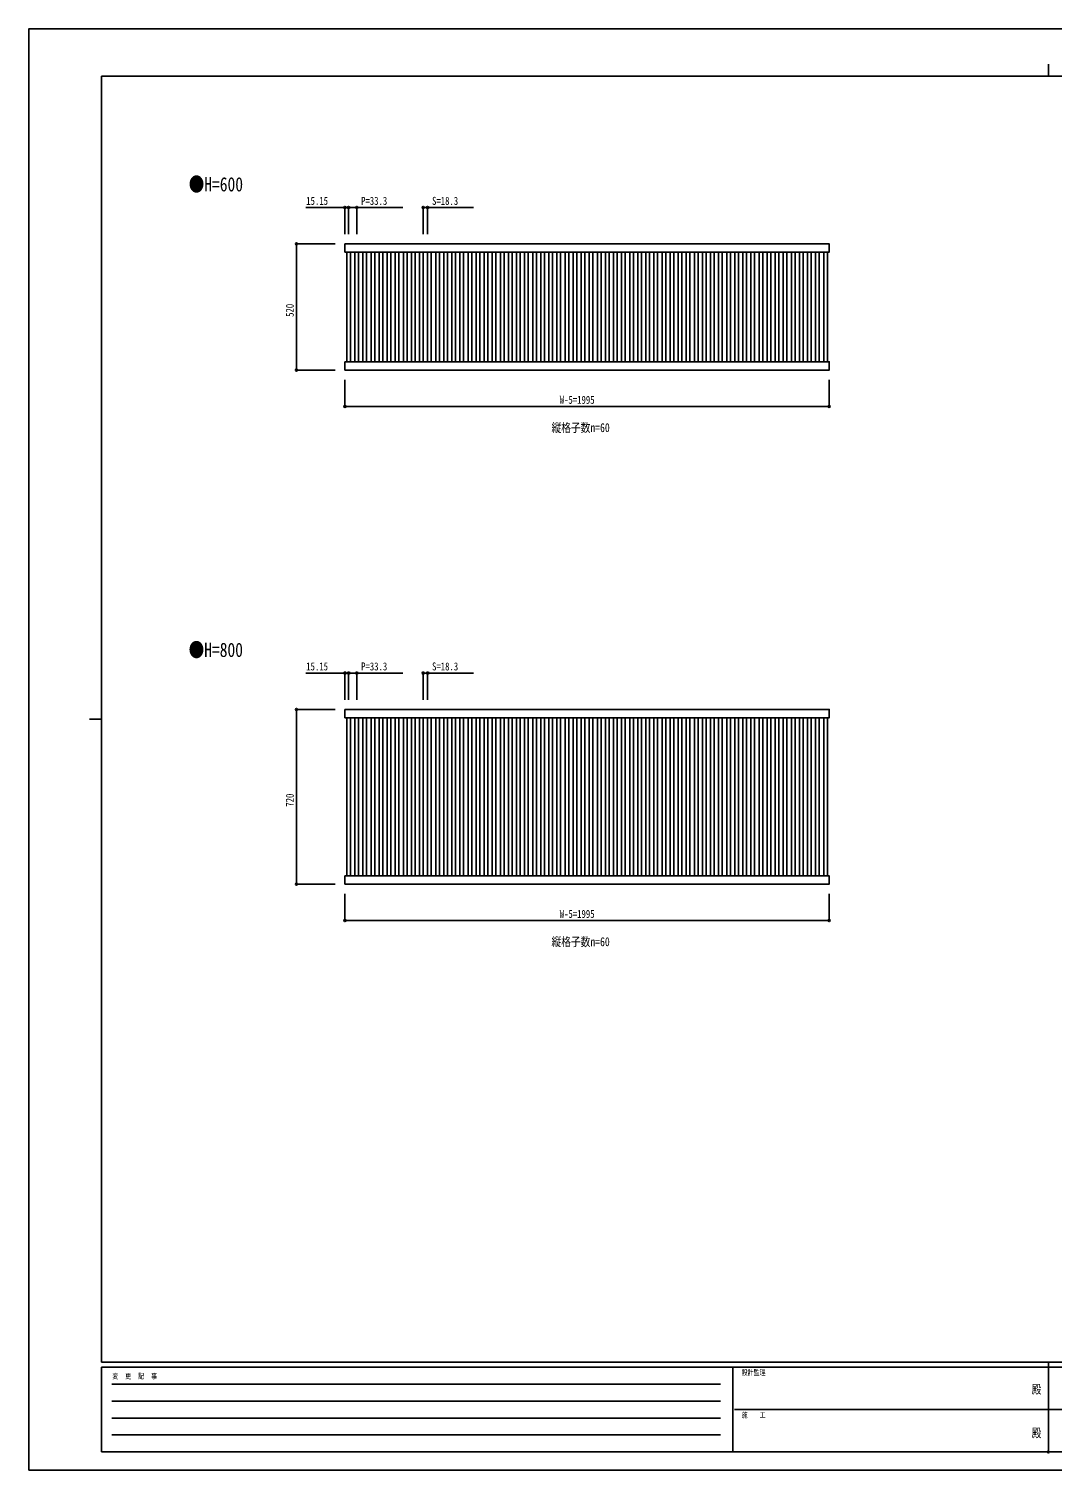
# Model space of a CAD drawing. Units: millimetres, scale not verified. Extents: x -4205 to 4205, y -2970 to 2970.
# Drawn here: x -4205 to 11, y -2970 to 2970 of the extents above; entities that cross this region are included whole.
import ezdxf
from ezdxf.enums import TextEntityAlignment as Align

# ---------------------------------------------------------------- set-up
doc = ezdxf.new("R2010")
doc.units = ezdxf.units.MM
doc.header["$LTSCALE"] = 16
doc.header["$PDMODE"] = 32
doc.header["$PDSIZE"] = 8
for name, color, linetype in [('0-1_USER1', 3, 'Continuous'), ('0-2_YKK_A1', 4, 'Continuous'), ('0-3_YKK_D', 6, 'Continuous'), ('0-4_YKK_ZWAK', 7, 'Continuous')]:
    doc.layers.add(name, color=color, linetype=linetype)
doc.styles.add('ＭＳ ゴシック', font='')
doc.styles.get('ＭＳ ゴシック').set_extended_font_data('MS Gothic')

msp = doc.modelspace()

# ---------------------------------------------------------------- linework, layer by layer
at = {"layer": '0-2_YKK_A1'}
for p, q in [((-2894.97, 2049.72), (-2894.97, 1597.72)), ((-2879.97, 2049.72), (-2879.97, 1597.72)), ((-2861.67, 2049.72), (-2861.67, 1597.72)), ((-2846.67, 2049.72), (-2846.67, 1597.72)), ((-2828.37, 2049.72), (-2828.37, 1597.72)), ((-2813.37, 2049.72), (-2813.37, 1597.72)), ((-2795.07, 2049.72), (-2795.07, 1597.72)), ((-2780.07, 2049.72), (-2780.07, 1597.72)), ((-2761.77, 2049.72), (-2761.77, 1597.72)), ((-2746.77, 2049.72), (-2746.77, 1597.72)), ((-2728.47, 2049.72), (-2728.47, 1597.72)), ((-2713.47, 2049.72), (-2713.47, 1597.72)), ((-2695.17, 2049.72), (-2695.17, 1597.72)), ((-2680.17, 2049.72), (-2680.17, 1597.72)), ((-2661.87, 2049.72), (-2661.87, 1597.72)), ((-2646.87, 2049.72), (-2646.87, 1597.72)), ((-2628.57, 2049.72), (-2628.57, 1597.72)), ((-2613.57, 2049.72), (-2613.57, 1597.72)), ((-2595.27, 2049.72), (-2595.27, 1597.72)), ((-2580.27, 2049.72), (-2580.27, 1597.72)), ((-2561.97, 2049.72), (-2561.97, 1597.72)), ((-2546.97, 2049.72), (-2546.97, 1597.72)), ((-2528.67, 2049.72), (-2528.67, 1597.72)), ((-2513.67, 2049.72), (-2513.67, 1597.72)), ((-2495.37, 2049.72), (-2495.37, 1597.72)), ((-2480.37, 2049.72), (-2480.37, 1597.72)), ((-2462.07, 2049.72), (-2462.07, 1597.72)), ((-2447.07, 2049.72), (-2447.07, 1597.72)), ((-2428.77, 2049.72), (-2428.77, 1597.72)), ((-2413.77, 2049.72), (-2413.77, 1597.72)), ((-2395.47, 2049.72), (-2395.47, 1597.72)), ((-2380.47, 2049.72), (-2380.47, 1597.72)), ((-2362.17, 2049.72), (-2362.17, 1597.72)), ((-2347.17, 2049.72), (-2347.17, 1597.72)), ((-2328.87, 2049.72), (-2328.87, 1597.72)), ((-2313.87, 2049.72), (-2313.87, 1597.72)), ((-2295.57, 2049.72), (-2295.57, 1597.72)), ((-2280.57, 2049.72), (-2280.57, 1597.72)), ((-2262.27, 2049.72), (-2262.27, 1597.72)), ((-2247.27, 2049.72), (-2247.27, 1597.72)), ((-2228.97, 2049.72), (-2228.97, 1597.72)), ((-2213.97, 2049.72), (-2213.97, 1597.72)), ((-2195.67, 2049.72), (-2195.67, 1597.72)), ((-2180.67, 2049.72), (-2180.67, 1597.72)), ((-2162.37, 2049.72), (-2162.37, 1597.72)), ((-2147.37, 2049.72), (-2147.37, 1597.72)), ((-2129.07, 2049.72), (-2129.07, 1597.72)), ((-2114.07, 2049.72), (-2114.07, 1597.72)), ((-2095.77, 2049.72), (-2095.77, 1597.72)), ((-2080.77, 2049.72), (-2080.77, 1597.72)), ((-2062.47, 2049.72), (-2062.47, 1597.72)), ((-2047.47, 2049.72), (-2047.47, 1597.72)), ((-2029.17, 2049.72), (-2029.17, 1597.72)), ((-2014.17, 2049.72), (-2014.17, 1597.72)), ((-1995.87, 2049.72), (-1995.87, 1597.72)), ((-1980.87, 2049.72), (-1980.87, 1597.72)), ((-1962.57, 2049.72), (-1962.57, 1597.72)), ((-1947.57, 2049.72), (-1947.57, 1597.72)), ((-1929.27, 2049.72), (-1929.27, 1597.72)), ((-1914.27, 2049.72), (-1914.27, 1597.72)), ((-1895.97, 2049.72), (-1895.97, 1597.72)), ((-1880.97, 2049.72), (-1880.97, 1597.72)), ((-1862.67, 2049.72), (-1862.67, 1597.72)), ((-1847.67, 2049.72), (-1847.67, 1597.72)), ((-1829.37, 2049.72), (-1829.37, 1597.72)), ((-1814.37, 2049.72), (-1814.37, 1597.72)), ((-1796.07, 2049.72), (-1796.07, 1597.72)), ((-1781.07, 2049.72), (-1781.07, 1597.72)), ((-1762.77, 2049.72), (-1762.77, 1597.72)), ((-1747.77, 2049.72), (-1747.77, 1597.72)), ((-1729.47, 2049.72), (-1729.47, 1597.72)), ((-1714.47, 2049.72), (-1714.47, 1597.72)), ((-1696.17, 2049.72), (-1696.17, 1597.72)), ((-1681.17, 2049.72), (-1681.17, 1597.72)), ((-1662.87, 2049.72), (-1662.87, 1597.72)), ((-1647.87, 2049.72), (-1647.87, 1597.72)), ((-1629.57, 2049.72), (-1629.57, 1597.72)), ((-1614.57, 2049.72), (-1614.57, 1597.72)), ((-1596.27, 2049.72), (-1596.27, 1597.72)), ((-1581.27, 2049.72), (-1581.27, 1597.72)), ((-1562.97, 2049.72), (-1562.97, 1597.72)), ((-1547.97, 2049.72), (-1547.97, 1597.72)), ((-1529.67, 2049.72), (-1529.67, 1597.72)), ((-1514.67, 2049.72), (-1514.67, 1597.72)), ((-1496.37, 2049.72), (-1496.37, 1597.72)), ((-1481.37, 2049.72), (-1481.37, 1597.72)), ((-1463.07, 2049.72), (-1463.07, 1597.72)), ((-1448.07, 2049.72), (-1448.07, 1597.72)), ((-1429.77, 2049.72), (-1429.77, 1597.72)), ((-1414.77, 2049.72), (-1414.77, 1597.72)), ((-1396.47, 2049.72), (-1396.47, 1597.72)), ((-1381.47, 2049.72), (-1381.47, 1597.72)), ((-1363.17, 2049.72), (-1363.17, 1597.72)), ((-1348.17, 2049.72), (-1348.17, 1597.72)), ((-1329.87, 2049.72), (-1329.87, 1597.72)), ((-1314.87, 2049.72), (-1314.87, 1597.72)), ((-1296.57, 2049.72), (-1296.57, 1597.72)), ((-1281.57, 2049.72), (-1281.57, 1597.72)), ((-1263.27, 2049.72), (-1263.27, 1597.72)), ((-1248.27, 2049.72), (-1248.27, 1597.72)), ((-1229.97, 2049.72), (-1229.97, 1597.72)), ((-1214.97, 2049.72), (-1214.97, 1597.72)), ((-1196.67, 2049.72), (-1196.67, 1597.72)), ((-1181.67, 2049.72), (-1181.67, 1597.72)), ((-1163.37, 2049.72), (-1163.37, 1597.72)), ((-1148.37, 2049.72), (-1148.37, 1597.72)), ((-1130.07, 2049.72), (-1130.07, 1597.72)), ((-1115.07, 2049.72), (-1115.07, 1597.72)), ((-1096.77, 2049.72), (-1096.77, 1597.72)), ((-1081.77, 2049.72), (-1081.77, 1597.72)), ((-1063.47, 2049.72), (-1063.47, 1597.72)), ((-1048.47, 2049.72), (-1048.47, 1597.72)), ((-1030.17, 2049.72), (-1030.17, 1597.72)), ((-1015.17, 2049.72), (-1015.17, 1597.72)), ((-996.87, 2049.72), (-996.87, 1597.72)), ((-981.87, 2049.72), (-981.87, 1597.72)), ((-963.57, 2049.72), (-963.57, 1597.72)), ((-948.57, 2049.72), (-948.57, 1597.72)), ((-930.27, 2049.72), (-930.27, 1597.72)), ((-915.27, 2049.72), (-915.27, 1597.72)), ((-2894.97, 131.04), (-2894.97, -520.96)), ((-2879.97, 131.04), (-2879.97, -520.96)), ((-2861.67, 131.04), (-2861.67, -520.96)), ((-2846.67, 131.04), (-2846.67, -520.96)), ((-2828.37, 131.04), (-2828.37, -520.96)), ((-2813.37, 131.04), (-2813.37, -520.96)), ((-2795.07, 131.04), (-2795.07, -520.96)), ((-2780.07, 131.04), (-2780.07, -520.96)), ((-2761.77, 131.04), (-2761.77, -520.96)), ((-2746.77, 131.04), (-2746.77, -520.96)), ((-2728.47, 131.04), (-2728.47, -520.96)), ((-2713.47, 131.04), (-2713.47, -520.96)), ((-2695.17, 131.04), (-2695.17, -520.96)), ((-2680.17, 131.04), (-2680.17, -520.96)), ((-2661.87, 131.04), (-2661.87, -520.96)), ((-2646.87, 131.04), (-2646.87, -520.96)), ((-2628.57, 131.04), (-2628.57, -520.96)), ((-2613.57, 131.04), (-2613.57, -520.96)), ((-2595.27, 131.04), (-2595.27, -520.96)), ((-2580.27, 131.04), (-2580.27, -520.96)), ((-2561.97, 131.04), (-2561.97, -520.96)), ((-2546.97, 131.04), (-2546.97, -520.96)), ((-2528.67, 131.04), (-2528.67, -520.96)), ((-2513.67, 131.04), (-2513.67, -520.96)), ((-2495.37, 131.04), (-2495.37, -520.96)), ((-2480.37, 131.04), (-2480.37, -520.96)), ((-2462.07, 131.04), (-2462.07, -520.96)), ((-2447.07, 131.04), (-2447.07, -520.96)), ((-2428.77, 131.04), (-2428.77, -520.96)), ((-2413.77, 131.04), (-2413.77, -520.96)), ((-2395.47, 131.04), (-2395.47, -520.96)), ((-2380.47, 131.04), (-2380.47, -520.96)), ((-2362.17, 131.04), (-2362.17, -520.96)), ((-2347.17, 131.04), (-2347.17, -520.96)), ((-2328.87, 131.04), (-2328.87, -520.96)), ((-2313.87, 131.04), (-2313.87, -520.96)), ((-2295.57, 131.04), (-2295.57, -520.96)), ((-2280.57, 131.04), (-2280.57, -520.96)), ((-2262.27, 131.04), (-2262.27, -520.96)), ((-2247.27, 131.04), (-2247.27, -520.96)), ((-2228.97, 131.04), (-2228.97, -520.96)), ((-2213.97, 131.04), (-2213.97, -520.96)), ((-2195.67, 131.04), (-2195.67, -520.96)), ((-2180.67, 131.04), (-2180.67, -520.96)), ((-2162.37, 131.04), (-2162.37, -520.96)), ((-2147.37, 131.04), (-2147.37, -520.96)), ((-2129.07, 131.04), (-2129.07, -520.96)), ((-2114.07, 131.04), (-2114.07, -520.96)), ((-2095.77, 131.04), (-2095.77, -520.96)), ((-2080.77, 131.04), (-2080.77, -520.96)), ((-2062.47, 131.04), (-2062.47, -520.96)), ((-2047.47, 131.04), (-2047.47, -520.96)), ((-2029.17, 131.04), (-2029.17, -520.96)), ((-2014.17, 131.04), (-2014.17, -520.96)), ((-1995.87, 131.04), (-1995.87, -520.96)), ((-1980.87, 131.04), (-1980.87, -520.96)), ((-1962.57, 131.04), (-1962.57, -520.96)), ((-1947.57, 131.04), (-1947.57, -520.96)), ((-1929.27, 131.04), (-1929.27, -520.96)), ((-1914.27, 131.04), (-1914.27, -520.96)), ((-1895.97, 131.04), (-1895.97, -520.96)), ((-1880.97, 131.04), (-1880.97, -520.96)), ((-1862.67, 131.04), (-1862.67, -520.96)), ((-1847.67, 131.04), (-1847.67, -520.96)), ((-1829.37, 131.04), (-1829.37, -520.96)), ((-1814.37, 131.04), (-1814.37, -520.96)), ((-1796.07, 131.04), (-1796.07, -520.96)), ((-1781.07, 131.04), (-1781.07, -520.96)), ((-1762.77, 131.04), (-1762.77, -520.96)), ((-1747.77, 131.04), (-1747.77, -520.96)), ((-1729.47, 131.04), (-1729.47, -520.96)), ((-1714.47, 131.04), (-1714.47, -520.96)), ((-1696.17, 131.04), (-1696.17, -520.96)), ((-1681.17, 131.04), (-1681.17, -520.96)), ((-1662.87, 131.04), (-1662.87, -520.96)), ((-1647.87, 131.04), (-1647.87, -520.96)), ((-1629.57, 131.04), (-1629.57, -520.96)), ((-1614.57, 131.04), (-1614.57, -520.96)), ((-1596.27, 131.04), (-1596.27, -520.96)), ((-1581.27, 131.04), (-1581.27, -520.96)), ((-1562.97, 131.04), (-1562.97, -520.96)), ((-1547.97, 131.04), (-1547.97, -520.96)), ((-1529.67, 131.04), (-1529.67, -520.96)), ((-1514.67, 131.04), (-1514.67, -520.96)), ((-1496.37, 131.04), (-1496.37, -520.96)), ((-1481.37, 131.04), (-1481.37, -520.96)), ((-1463.07, 131.04), (-1463.07, -520.96)), ((-1448.07, 131.04), (-1448.07, -520.96)), ((-1429.77, 131.04), (-1429.77, -520.96)), ((-1414.77, 131.04), (-1414.77, -520.96)), ((-1396.47, 131.04), (-1396.47, -520.96)), ((-1381.47, 131.04), (-1381.47, -520.96)), ((-1363.17, 131.04), (-1363.17, -520.96)), ((-1348.17, 131.04), (-1348.17, -520.96)), ((-1329.87, 131.04), (-1329.87, -520.96)), ((-1314.87, 131.04), (-1314.87, -520.96)), ((-1296.57, 131.04), (-1296.57, -520.96)), ((-1281.57, 131.04), (-1281.57, -520.96)), ((-1263.27, 131.04), (-1263.27, -520.96)), ((-1248.27, 131.04), (-1248.27, -520.96)), ((-1229.97, 131.04), (-1229.97, -520.96)), ((-1214.97, 131.04), (-1214.97, -520.96)), ((-1196.67, 131.04), (-1196.67, -520.96)), ((-1181.67, 131.04), (-1181.67, -520.96)), ((-1163.37, 131.04), (-1163.37, -520.96)), ((-1148.37, 131.04), (-1148.37, -520.96)), ((-1130.07, 131.04), (-1130.07, -520.96)), ((-1115.07, 131.04), (-1115.07, -520.96)), ((-1096.77, 131.04), (-1096.77, -520.96)), ((-1081.77, 131.04), (-1081.77, -520.96)), ((-1063.47, 131.04), (-1063.47, -520.96)), ((-1048.47, 131.04), (-1048.47, -520.96)), ((-1030.17, 131.04), (-1030.17, -520.96)), ((-1015.17, 131.04), (-1015.17, -520.96)), ((-996.87, 131.04), (-996.87, -520.96)), ((-981.87, 131.04), (-981.87, -520.96)), ((-963.57, 131.04), (-963.57, -520.96)), ((-948.57, 131.04), (-948.57, -520.96)), ((-930.27, 131.04), (-930.27, -520.96)), ((-915.27, 131.04), (-915.27, -520.96))]:
    msp.add_line(p, q, dxfattribs=at)
for points in [[(-2902.62, 2083.72), (-907.62, 2083.72), (-907.62, 2049.72), (-2902.62, 2049.72)], [(-2902.62, 1597.72), (-907.62, 1597.72), (-907.62, 1563.72), (-2902.62, 1563.72)], [(-2902.62, 165.04), (-907.62, 165.04), (-907.62, 131.04), (-2902.62, 131.04)], [(-2902.62, -520.96), (-907.62, -520.96), (-907.62, -554.96), (-2902.62, -554.96)]]:
    msp.add_lwpolyline(points, close=True, dxfattribs=at)
at = {"layer": '0-3_YKK_D'}
for p, q in [((-2902.62, 2123.72), (-2902.62, 2234.72)), ((-2887.47, 2123.72), (-2887.47, 2234.72)), ((-2887.47, 2123.72), (-2887.47, 2234.72)), ((-2854.17, 2123.72), (-2854.17, 2234.72)), ((-2580.27, 2123.72), (-2580.27, 2234.72)), ((-2561.97, 2123.72), (-2561.97, 2234.72)), ((-2942.62, 2083.72), (-3103.62, 2083.72)), ((-3102.62, 2083.72), (-3102.62, 1563.72)), ((-2942.62, 1563.72), (-3103.62, 1563.72)), ((-2902.62, 1523.72), (-2902.62, 1412.72)), ((-907.62, 1523.72), (-907.62, 1412.72)), ((-907.62, 1413.72), (-2902.62, 1413.72)), ((-2902.62, 205.04), (-2902.62, 316.04)), ((-2887.47, 205.04), (-2887.47, 316.04)), ((-2887.47, 205.04), (-2887.47, 316.04)), ((-2854.17, 205.04), (-2854.17, 316.04)), ((-2580.27, 205.04), (-2580.27, 316.04)), ((-2561.97, 205.04), (-2561.97, 316.04)), ((-2942.62, 165.04), (-3103.62, 165.04)), ((-3102.62, 165.04), (-3102.62, -554.96)), ((-2942.62, -554.96), (-3103.62, -554.96)), ((-2902.62, -594.96), (-2902.62, -705.96)), ((-907.62, -594.96), (-907.62, -705.96)), ((-907.62, -704.96), (-2902.62, -704.96))]:
    msp.add_line(p, q, dxfattribs=at)
for points in [[(-2887.47, 2233.72), (-2902.62, 2233.72), (-3063.22, 2233.72)], [(-2887.47, 2233.72), (-2854.17, 2233.72), (-2664.77, 2233.72)], [(-2580.27, 2233.72), (-2561.97, 2233.72), (-2372.57, 2233.72)], [(-2887.47, 315.04), (-2902.62, 315.04), (-3063.22, 315.04)], [(-2887.47, 315.04), (-2854.17, 315.04), (-2664.77, 315.04)], [(-2580.27, 315.04), (-2561.97, 315.04), (-2372.57, 315.04)]]:
    msp.add_lwpolyline(points, dxfattribs=at)
for centre in [(-2902.62, 2233.72), (-2887.47, 2233.72), (-2887.47, 2233.72), (-2854.17, 2233.72), (-2580.27, 2233.72), (-2561.97, 2233.72), (-3102.62, 2083.72), (-3102.62, 1563.72), (-2902.62, 1413.72), (-907.62, 1413.72), (-2902.62, 315.04), (-2887.47, 315.04), (-2887.47, 315.04), (-2854.17, 315.04), (-2580.27, 315.04), (-2561.97, 315.04), (-3102.62, 165.04), (-3102.62, -554.96), (-2902.62, -704.96), (-907.62, -704.96)]:
    msp.add_circle(centre, 4.25, dxfattribs=at)
at = {"layer": '0-4_YKK_ZWAK'}
for p, q in [((-4.98, 2825), (-4.98, 2775)), ((3895.02, 2775), (-3904.98, 2775)), ((-3904.98, -2525), (-3904.98, 2775)), ((-3954.98, 125), (-3904.98, 125)), ((3895.02, -2525), (-3904.98, -2525)), ((-1304.98, -2545), (-3904.98, -2545)), ((-3904.98, -2895), (-3904.98, -2545)), ((-1304.98, -2545), (-1304.98, -2895)), ((-4.98, -2545), (-1304.98, -2545)), ((-4.98, -2525), (-4.98, -2895)), ((1295.02, -2545), (-4.98, -2545)), ((-3862.48, -2615), (-1354.98, -2615)), ((-3862.48, -2685), (-1354.98, -2685)), ((-1297.48, -2720), (-4.98, -2720)), ((-4.98, -2720), (1295.02, -2720)), ((-3862.48, -2755), (-1354.98, -2755)), ((-3862.48, -2825), (-1354.98, -2825)), ((-3904.98, -2895), (-1304.98, -2895)), ((-1304.98, -2895), (-4.98, -2895)), ((-4.98, -2895), (1295.02, -2895))]:
    msp.add_line(p, q, dxfattribs=at)
msp.add_lwpolyline([(-4205, -2970), (4205, -2970), (4205, 2970), (-4205, 2970)], close=True, dxfattribs=at)
msp.add_point((-4.98, -2895), dxfattribs=at)

# ---------------------------------------------------------------- texts
at = {"layer": '0-1_USER1', "style": 'ＭＳ ゴシック', "width": 0.8}
for s, height, p in [('●H=600', 58.65, (-3546.18, 2282.47)), ('縦格子数n=60', 36.66, (-2051.66, 1297.15)), ('●H=800', 58.65, (-3546.5, 363.79)), ('縦格子数n=60', 36.66, (-2051.66, -821.53))]:
    msp.add_text(s, height=height, dxfattribs=at).set_placement(p, align=Align.BOTTOM_LEFT)
at = {"layer": '0-3_YKK_D', "style": 'ＭＳ ゴシック', "width": 0.8}
for s, p in [('15.15', (-3062.22, 2234.72)), ('P=33.3', (-2836.17, 2234.72)), ('S=18.3', (-2543.97, 2234.72)), ('W-5=1995', (-2017.92, 1414.72)), ('15.15', (-3062.22, 316.04)), ('P=33.3', (-2836.17, 316.04)), ('S=18.3', (-2543.97, 316.04)), ('W-5=1995', (-2017.92, -703.96))]:
    msp.add_text(s, height=32.99, dxfattribs=at).set_placement(p, align=Align.BOTTOM_LEFT)
for s, p in [('520', (-3103.62, 1782.92)), ('720', (-3103.62, -235.76))]:
    msp.add_text(s, height=32.99, rotation=90, dxfattribs=at).set_placement(p, align=Align.BOTTOM_LEFT)
at = {"layer": '0-4_YKK_ZWAK', "style": 'ＭＳ ゴシック', "width": 0.8}
for s, height, p in [('設計監理', 21.99, (-1268.31, -2585)), ('変  更  記  事', 21.99, (-3861.31, -2600)), ('殿', 36.66, (-73.67, -2665.83)), ('施\u3000\u3000工', 21.99, (-1268.31, -2760)), ('殿', 36.66, (-73.67, -2845.83))]:
    msp.add_text(s, height=height, dxfattribs=at).set_placement(p, align=Align.BOTTOM_LEFT)

doc.saveas('drawing.dxf')
